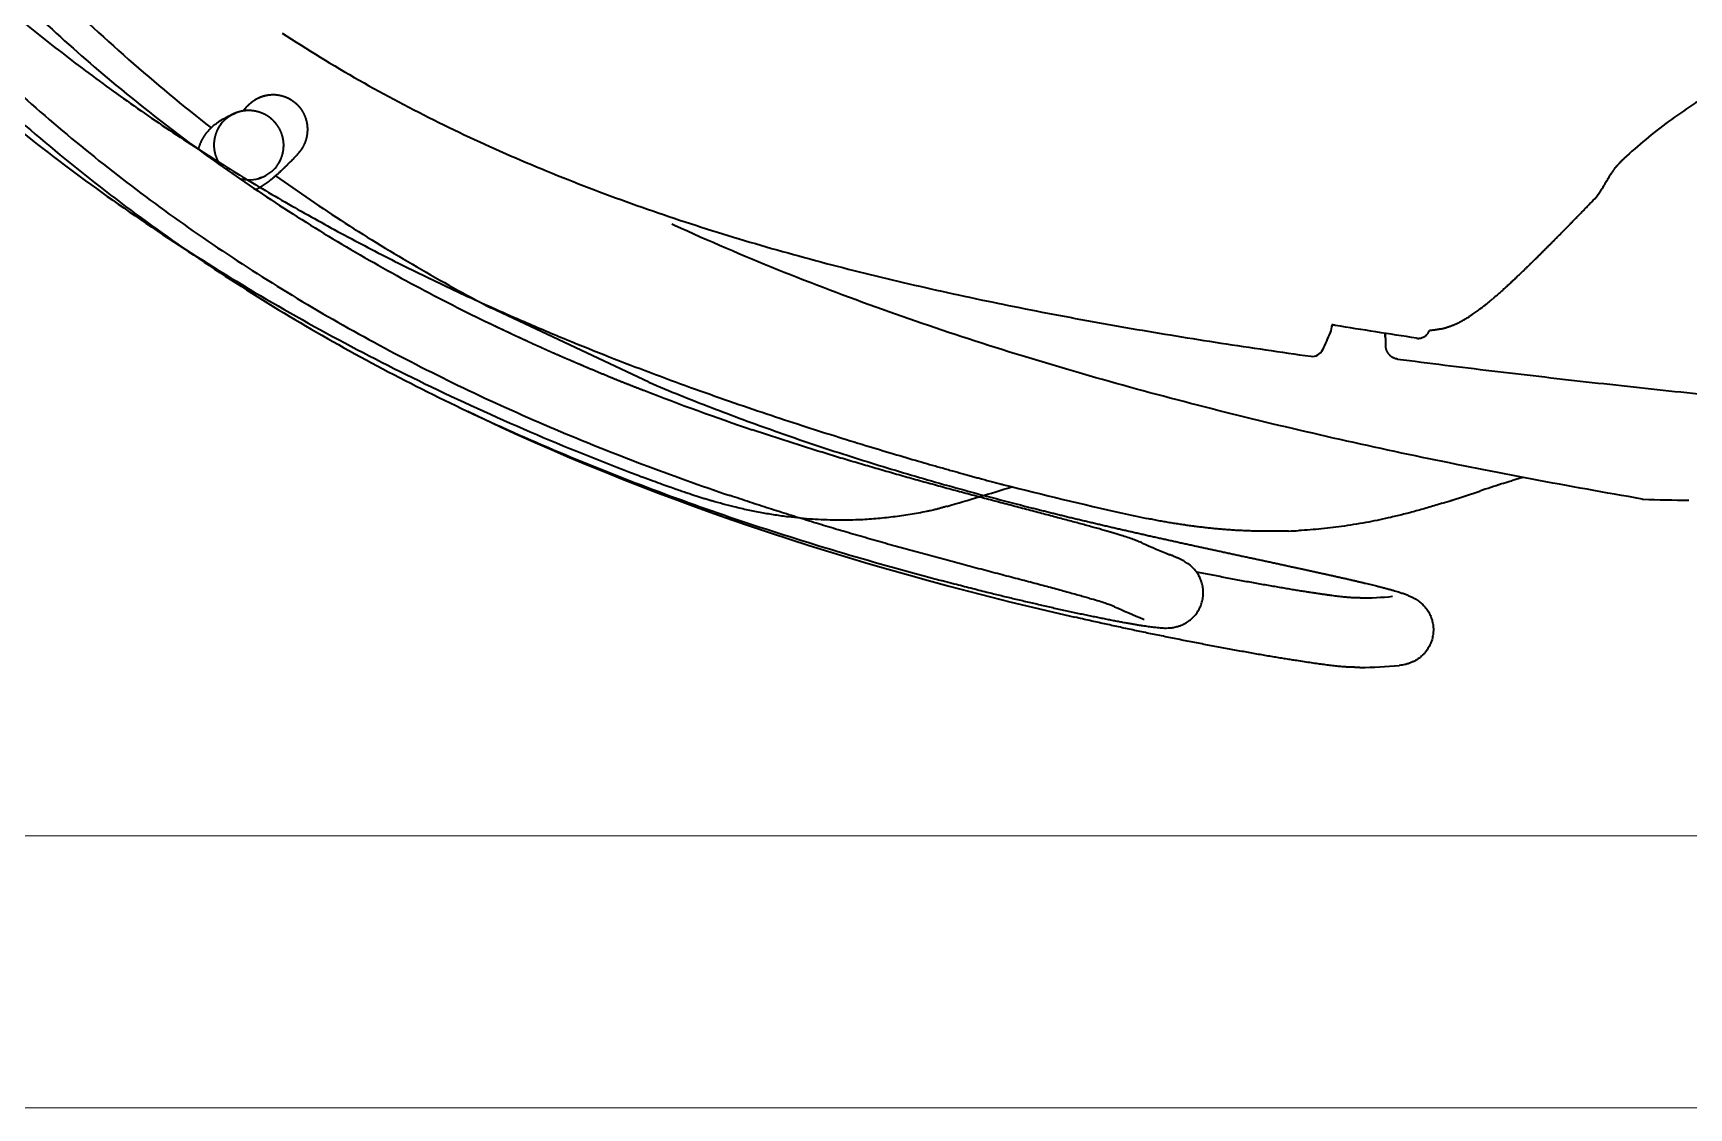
# Model space of a CAD drawing. Header units: millimetres. Extents: x 120 to 10915, y 515 to 8014.
# Drawn here: x 646.2 to 836.9, y 900.7 to 1024.5 of the extents above; entities that cross this region are included whole.
import ezdxf

# ---------------------------------------------------------------- set-up
doc = ezdxf.new("R2010")
doc.units = ezdxf.units.MM
doc.layers.get('0').update_dxf_attribs({"lineweight": 13})
doc.layers.add('201_Dimensions', color=7, linetype='Continuous', lineweight=13)
doc.layers.add('206_Cab_side_and_top_view', color=7, linetype='Continuous', lineweight=13)

# ---------------------------------------------------------------- blocks, each defined once
blk = doc.blocks.new('2409089_1')
at = {"layer": '206_Cab_side_and_top_view', "color": 3, "lineweight": 35}
for p, q in [((801.94, -1180.51), (801.92, -1180.12)), ((801.92, -1180.12), (801.94, -1180.53)), ((801.92, -1180.12), (801.94, -1180.59)), ((801.94, -1180.53), (801.94, -1180.53)), ((801.94, -1180.59), (801.94, -1180.59))]:
    blk.add_line(p, q, dxfattribs=at)
for centre, radius, start, end in [((870.22, -1204.43), 60.36, 119.8308, 126.1986), ((867, -1199.9), 54.81, 126.2798, 133.2798), ((818.38, -1157.79), 10.27, 315.6384, 321.0574), ((759.67, -1165.08), 38.93, 334.2364, 337.4232), ((793.56, -1179.13), 2.24, 336.505, 359.7167), ((791.34, -1178.83), 4.47, 352.5083, 356.0189), ((790.59, -1178.7), 5.24, 352.178, 355.1811), ((793.53, -1181.46), 1.31, 262.0878, 335.9303), ((803.27, -1183.02), 0.0999, 322.65, 343.7169)]:
    blk.add_arc(centre, radius, start, end, dxfattribs=at)
for points, knots in [([(674.87, -1145.54), (677.77, -1147.44), (683.69, -1151.05), (692.89, -1155.92), (702.35, -1160.26), (712.03, -1164.12), (721.88, -1167.54), (731.87, -1170.57), (741.97, -1173.24), (752.14, -1175.6), (762.37, -1177.7), (772.66, -1179.58), (782.98, -1181.26), (789.89, -1182.27), (793.35, -1182.76)], [0, 0, 0, 0, 10.391932, 20.79211, 31.201527, 41.619751, 52.045689, 62.478823, 72.918729, 83.365096, 93.809873, 104.25959, 114.71853, 125.197095, 125.197095, 125.197095, 125.197095]), ([(829.43, -1160), (829.34, -1160.08), (829.17, -1160.24), (828.92, -1160.49), (828.7, -1160.74), (828.46, -1161.01), (828.26, -1161.27), (828.14, -1161.44), (828.11, -1161.48)], [0, 0, 0, 0, 0.359507, 0.707514, 1.040309, 1.362325, 1.810318, 1.99161, 1.99161, 1.99161, 1.99161]), ([(826.36, -1164.24), (826.39, -1164.21), (826.48, -1164.09), (826.61, -1163.91), (826.75, -1163.7), (826.88, -1163.49), (827.02, -1163.27), (827.11, -1163.12), (827.15, -1163.04)], [0, 0, 0, 0, 0.140119, 0.43063, 0.663728, 0.912341, 1.171099, 1.445327, 1.445327, 1.445327, 1.445327]), ([(828.11, -1161.48), (828.03, -1161.59), (827.92, -1161.76), (827.75, -1162.02), (827.6, -1162.27), (827.45, -1162.53), (827.31, -1162.77), (827.21, -1162.93), (827.16, -1163.02), (827.15, -1163.04)], [0, 0, 0, 0, 0.370032, 0.629103, 0.938199, 1.241794, 1.513263, 1.77501, 1.821324, 1.821324, 1.821324, 1.821324]), ([(819, -1171.78), (819.08, -1171.7), (819.24, -1171.54), (819.48, -1171.31), (819.72, -1171.07), (819.96, -1170.83), (820.21, -1170.58), (820.47, -1170.32), (820.72, -1170.07), (820.99, -1169.81), (821.25, -1169.54), (821.52, -1169.27), (821.79, -1169), (822.07, -1168.72), (822.35, -1168.43), (822.63, -1168.14), (822.92, -1167.85), (823.19, -1167.58), (823.43, -1167.33), (823.65, -1167.1), (823.87, -1166.87), (824.15, -1166.59), (824.49, -1166.24), (824.9, -1165.82), (825.3, -1165.4), (825.58, -1165.11), (825.72, -1164.97)], [0, 0, 0, 0, 0.328976, 0.663535, 1.003735, 1.349633, 1.701289, 2.05876, 2.422109, 2.791395, 3.16641, 3.547489, 3.934695, 4.328096, 4.727759, 5.133752, 5.546148, 5.965019, 6.276086, 6.590697, 6.908885, 7.230681, 7.796094, 8.372583, 8.960331, 9.559528, 9.559528, 9.559528, 9.559528]), ([(819, -1171.78), (818.93, -1171.85), (818.77, -1172), (818.55, -1172.22), (818.32, -1172.44), (818.1, -1172.66), (817.88, -1172.87), (817.67, -1173.07), (817.46, -1173.28), (817.25, -1173.47), (817.04, -1173.67), (816.84, -1173.86), (816.64, -1174.05), (816.45, -1174.23), (816.25, -1174.41), (816.06, -1174.58), (815.88, -1174.76), (815.69, -1174.92), (815.51, -1175.09), (815.33, -1175.25), (815.15, -1175.41), (814.98, -1175.56), (814.81, -1175.71), (814.64, -1175.86), (814.47, -1176), (814.36, -1176.1), (814.3, -1176.14)], [0, 0, 0, 0, 0.32395, 0.642426, 0.955486, 1.263187, 1.566149, 1.863861, 2.156379, 2.443757, 2.726617, 3.004446, 3.277297, 3.545226, 3.809034, 4.06803, 4.322269, 4.571806, 4.817533, 5.058669, 5.295272, 5.527398, 5.756073, 5.980388, 6.200402, 6.416178, 6.416178, 6.416178, 6.416178]), ([(808.33, -1179.62), (808.37, -1179.61), (808.44, -1179.59), (808.56, -1179.56), (808.67, -1179.53), (808.8, -1179.5), (808.93, -1179.46), (809.08, -1179.41), (809.23, -1179.36), (809.38, -1179.31), (809.53, -1179.25), (809.68, -1179.19), (809.84, -1179.13), (810, -1179.06), (810.17, -1178.98), (810.34, -1178.89), (810.52, -1178.81), (810.7, -1178.71), (810.88, -1178.61), (811.07, -1178.51), (811.25, -1178.39), (811.42, -1178.29), (811.57, -1178.2), (811.69, -1178.12), (811.82, -1178.04), (811.98, -1177.93), (812.17, -1177.8), (812.4, -1177.64), (812.64, -1177.47), (812.88, -1177.29), (813.12, -1177.1), (813.37, -1176.91), (813.63, -1176.7), (813.87, -1176.51), (814.1, -1176.32), (814.23, -1176.2), (814.3, -1176.14)], [0, 0, 0, 0, 0.116504, 0.234697, 0.354647, 0.476424, 0.625636, 0.77778, 0.933003, 1.091456, 1.2533, 1.418698, 1.587821, 1.760842, 1.949145, 2.142348, 2.340679, 2.544372, 2.751392, 2.964249, 3.183184, 3.408438, 3.554355, 3.703017, 3.854488, 4.008831, 4.279861, 4.55998, 4.849512, 5.148777, 5.455103, 5.771791, 6.099152, 6.437488, 6.705667, 6.980794, 6.980794, 6.980794, 6.980794]), ([(805.54, -1180.68), (803.98, -1180.44), (800.86, -1179.96), (797.61, -1179.44), (795.92, -1179.16), (795.79, -1179.14)], [0, 0, 0, 0, 4.740959, 9.481112, 9.868075, 9.868075, 9.868075, 9.868075]), ([(805.54, -1180.68), (805.57, -1180.69), (805.64, -1180.69), (805.73, -1180.7), (805.83, -1180.69), (805.92, -1180.68), (806.01, -1180.67), (806.14, -1180.64), (806.28, -1180.58), (806.45, -1180.49), (806.6, -1180.38), (806.72, -1180.27), (806.8, -1180.17), (806.87, -1180.07), (806.92, -1179.98), (806.97, -1179.89), (806.99, -1179.84), (807.01, -1179.82), (807.01, -1179.81)], [0, 0, 0, 0, 0.096174, 0.191691, 0.286675, 0.381144, 0.47525, 0.569011, 0.755923, 0.942753, 1.130657, 1.321971, 1.425675, 1.523872, 1.672241, 1.759359, 1.817172, 1.838659, 1.838659, 1.838659, 1.838659]), ([(808.33, -1179.62), (808.31, -1179.62), (808.29, -1179.63), (808.25, -1179.63), (808.21, -1179.64), (808.17, -1179.65), (808.13, -1179.66), (808.09, -1179.67), (808.05, -1179.67), (808.01, -1179.68), (807.97, -1179.69), (807.93, -1179.69), (807.89, -1179.7), (807.85, -1179.71), (807.81, -1179.71), (807.77, -1179.72), (807.73, -1179.73), (807.69, -1179.73), (807.65, -1179.74), (807.61, -1179.74), (807.57, -1179.75), (807.52, -1179.75), (807.48, -1179.76), (807.44, -1179.76), (807.4, -1179.77), (807.36, -1179.77), (807.31, -1179.78), (807.26, -1179.78), (807.21, -1179.79), (807.16, -1179.79), (807.12, -1179.8), (807.08, -1179.8), (807.05, -1179.8), (807.02, -1179.81), (807.01, -1179.81), (807.01, -1179.81)], [0, 0, 0, 0, 0.041279, 0.082418, 0.123412, 0.16426, 0.204957, 0.245503, 0.285892, 0.326125, 0.366197, 0.406106, 0.445852, 0.485431, 0.524843, 0.564086, 0.603159, 0.642085, 0.686083, 0.729622, 0.772925, 0.815976, 0.856508, 0.89692, 0.937099, 0.977171, 1.029711, 1.08104, 1.131932, 1.182257, 1.22154, 1.261052, 1.293579, 1.325471, 1.334333, 1.334333, 1.334333, 1.334333]), ([(801.94, -1180.59), (801.94, -1180.66), (801.95, -1180.8), (801.96, -1180.99), (801.96, -1181.15), (801.97, -1181.3), (801.97, -1181.43), (801.98, -1181.52), (801.99, -1181.57)], [0, 0, 0, 0, 0.2166165, 0.4090071, 0.5643106, 0.7052767, 0.8477702, 0.9769481, 0.9769481, 0.9769481, 0.9769481]), ([(803.35, -1183.08), (803.32, -1183.08), (803.26, -1183.07), (803.17, -1183.05), (803.08, -1183.02), (802.99, -1182.99), (802.9, -1182.95), (802.82, -1182.91), (802.74, -1182.87), (802.66, -1182.82), (802.58, -1182.76), (802.51, -1182.7), (802.45, -1182.63), (802.38, -1182.57), (802.32, -1182.49), (802.27, -1182.42), (802.22, -1182.34), (802.17, -1182.25), (802.12, -1182.16), (802.08, -1182.06), (802.05, -1181.95), (802.02, -1181.85), (802.01, -1181.77), (802, -1181.7), (801.99, -1181.63), (801.99, -1181.59), (801.99, -1181.57)], [0, 0, 0, 0, 0.093216, 0.186441, 0.279675, 0.37292, 0.466171, 0.559436, 0.652714, 0.746007, 0.839502, 0.93302, 1.026553, 1.120117, 1.213699, 1.307331, 1.400987, 1.494685, 1.605076, 1.71546, 1.826027, 1.934534, 2.016528, 2.08789, 2.149305, 2.213385, 2.213385, 2.213385, 2.213385]), ([(803.35, -1183.08), (805.16, -1183.31), (808.78, -1183.77), (814.21, -1184.43), (819.64, -1185.07), (825.08, -1185.69), (830.52, -1186.29), (835.97, -1186.87), (841.43, -1187.45), (846.89, -1188.01), (852.35, -1188.56), (857.8, -1189.1), (863.23, -1189.64), (866.84, -1190), (868.64, -1190.18)], [0, 0, 0, 0, 5.470753, 10.940703, 16.411027, 21.882751, 27.362746, 32.845259, 38.329163, 43.81492, 49.304939, 54.787222, 60.250073, 65.673906, 65.673906, 65.673906, 65.673906])]:
    blk.add_open_spline(points, degree=3, knots=knots, dxfattribs=at)
blk = doc.blocks.new('2454955_1')
at = {"layer": '206_Cab_side_and_top_view', "color": 3, "lineweight": 35}
for p, q in [((715.77, -1196.43), (716.39, -1196.67)), ((757.99, -1197.55), (758, -1197.55)), ((809.39, -1199.4), (812.83, -1198.28)), ((809.39, -1199.4), (809.55, -1199.35))]:
    blk.add_line(p, q, dxfattribs=at)
for centre, radius, start, end in [((883.81, -703.81), 509.52, 255.7043, 257.2844), ((548.52, -512.31), 717.05, 286.439, 287.06421), ((779.5, -1107.99), 96.18, 287.5493, 288.2042), ((831.65, -1198.32), 0.893, 261.3821, 269.0589), ((836.7, -1082.09), 117.23, 267.5269, 270.1012), ((796.83, -1090.51), 113.16, 257.1492, 258.6117), ((789.83, -1165.1), 37.8, 271.45, 273.2245)]:
    blk.add_arc(centre, radius, start, end, dxfattribs=at)
for points, knots in [([(534.86, -937.31), (537.34, -950.28), (542.36, -973.56), (551.26, -1006.17), (560.85, -1034.61), (571.7, -1060.8), (583.89, -1084.77), (597.55, -1106.64), (612.76, -1126.45), (629.67, -1144.29), (648.35, -1160.18), (668.93, -1174.21), (691.48, -1186.44), (707.47, -1193.28), (715.77, -1196.43)], [0, 0, 0, 0, 39.576784, 71.42838, 101.355058, 129.583116, 156.375941, 181.951524, 206.831422, 231.181754, 255.540864, 280.267491, 305.765886, 332.381514, 332.381514, 332.381514, 332.381514]), ([(599.18, -1092.93), (600.61, -1095.12), (603.56, -1099.46), (608.18, -1105.82), (613.01, -1112.03), (618.05, -1118.07), (623.3, -1123.93), (628.77, -1129.6), (634.43, -1135.07), (640.3, -1140.33), (646.36, -1145.38), (652.59, -1150.21), (659, -1154.81), (663.38, -1157.73), (665.6, -1159.15)], [0, 0, 0, 0, 7.857599, 15.717947, 23.58119, 31.447453, 39.31722, 47.190117, 55.06619, 62.945482, 70.828317, 78.71441, 86.603809, 94.496606, 94.496606, 94.496606, 94.496606]), ([(665.6, -1159.15), (666.56, -1159.77), (668.51, -1161), (671.46, -1162.8), (674.44, -1164.56), (677.45, -1166.28), (680.5, -1167.97), (683.58, -1169.62), (686.69, -1171.24), (689.84, -1172.82), (693.02, -1174.36), (696.23, -1175.87), (699.47, -1177.34), (701.65, -1178.3), (702.75, -1178.77)], [0, 0, 0, 0, 3.444519, 6.89719, 10.358982, 13.831098, 17.314267, 20.809262, 24.316683, 27.837089, 31.371291, 34.919548, 38.482278, 42.060381, 42.060381, 42.060381, 42.060381]), ([(831.52, -1199.2), (827.29, -1198.47), (818.83, -1196.95), (806.18, -1194.44), (793.58, -1191.68), (781.05, -1188.64), (768.59, -1185.29), (756.22, -1181.57), (743.98, -1177.45), (731.91, -1172.88), (723.89, -1169.44), (719.86, -1167.6), (719.75, -1167.55)], [0, 0, 0, 0, 12.887713, 25.785213, 38.680188, 51.570477, 64.479716, 77.388858, 90.297463, 103.203989, 116.105048, 116.475769, 116.475769, 116.475769, 116.475769]), ([(702.75, -1178.77), (704.39, -1179.48), (707.64, -1180.85), (712.49, -1182.8), (717.24, -1184.63), (721.86, -1186.33), (726.33, -1187.91), (730.61, -1189.37), (734.66, -1190.7), (738.46, -1191.91), (741.97, -1193), (745.18, -1193.96), (748.06, -1194.81), (749.87, -1195.33), (750.72, -1195.57)], [0, 0, 0, 0, 5.362121, 10.594895, 15.68789, 20.621702, 25.367645, 29.896703, 34.175894, 38.173504, 41.857597, 45.20896, 48.208293, 50.862099, 50.862099, 50.862099, 50.862099]), ([(750.72, -1195.57), (750.95, -1195.63), (751.4, -1195.76), (752.06, -1195.95), (752.69, -1196.12), (753.29, -1196.29), (753.86, -1196.45), (754.4, -1196.6), (754.92, -1196.74), (755.37, -1196.86), (755.75, -1196.96), (756.06, -1197.05), (756.37, -1197.13), (756.68, -1197.21), (756.98, -1197.29), (757.28, -1197.37), (757.62, -1197.45), (757.86, -1197.52), (757.99, -1197.55)], [0, 0, 0, 0, 0.719648, 1.403897, 2.058881, 2.680206, 3.272978, 3.834263, 4.375618, 4.888283, 5.222415, 5.544571, 5.87043, 6.18554, 6.497968, 6.8008, 7.121278, 7.538845, 7.538845, 7.538845, 7.538845]), ([(724.38, -1199.42), (724.23, -1199.38), (723.94, -1199.29), (723.49, -1199.16), (723.03, -1199.01), (722.54, -1198.86), (722.04, -1198.7), (721.49, -1198.52), (720.89, -1198.31), (720.23, -1198.08), (719.47, -1197.81), (718.58, -1197.49), (717.54, -1197.1), (716.79, -1196.82), (716.39, -1196.67)], [0, 0, 0, 0, 0.45943, 0.921681, 1.40947, 1.907165, 2.441561, 3.008274, 3.636443, 4.335181, 5.128913, 6.055576, 7.155584, 8.457105, 8.457105, 8.457105, 8.457105]), ([(817.78, -1196.71), (817.64, -1196.75), (817.33, -1196.85), (816.83, -1197), (816.15, -1197.21), (815.23, -1197.5), (814.08, -1197.87), (813.25, -1198.14), (812.83, -1198.28)], [0, 0, 0, 0, 0.437712, 0.974549, 1.568624, 2.557238, 3.867502, 5.18722, 5.18722, 5.18722, 5.18722]), ([(749.14, -1200.63), (748.5, -1200.76), (747.2, -1201), (745.23, -1201.28), (743.24, -1201.49), (741.48, -1201.6), (739.95, -1201.64), (738.64, -1201.64), (737.3, -1201.61), (735.94, -1201.53), (734.56, -1201.42), (733.13, -1201.26), (731.65, -1201.05), (730.1, -1200.79), (728.53, -1200.48), (727.05, -1200.14), (725.67, -1199.78), (724.81, -1199.54), (724.38, -1199.42)], [0, 0, 0, 0, 1.975196, 3.962627, 5.959664, 7.969711, 9.257862, 10.553656, 11.904413, 13.267621, 14.645896, 16.042248, 17.581663, 19.151261, 20.748264, 22.38664, 23.698663, 25.043207, 25.043207, 25.043207, 25.043207]), ([(751.44, -1200.04), (751.31, -1200.08), (751.07, -1200.15), (750.69, -1200.26), (750.29, -1200.37), (749.9, -1200.47), (749.51, -1200.55), (749.27, -1200.61), (749.14, -1200.63)], [0, 0, 0, 0, 0.384028, 0.772915, 1.178731, 1.634473, 1.96725, 2.36834, 2.36834, 2.36834, 2.36834]), ([(781.84, -1202.57), (781.65, -1202.55), (781.27, -1202.51), (780.7, -1202.44), (780.12, -1202.37), (779.53, -1202.3), (778.94, -1202.21), (778.33, -1202.12), (777.72, -1202.03), (777.1, -1201.92), (776.47, -1201.82), (775.82, -1201.7), (775.16, -1201.57), (774.71, -1201.48), (774.48, -1201.44)], [0, 0, 0, 0, 0.569745, 1.143157, 1.731319, 2.323835, 2.922891, 3.52681, 4.150053, 4.778765, 5.422212, 6.071747, 6.754059, 7.443363, 7.443363, 7.443363, 7.443363]), ([(808.5, -1199.69), (808, -1199.85), (807, -1200.15), (805.51, -1200.58), (804.04, -1200.96), (802.64, -1201.3), (801.31, -1201.59), (799.99, -1201.86), (798.64, -1202.1), (797.27, -1202.31), (795.92, -1202.49), (794.61, -1202.64), (793.29, -1202.76), (792.4, -1202.82), (791.96, -1202.84)], [0, 0, 0, 0, 1.580238, 3.12996, 4.649107, 6.146852, 7.446359, 8.742729, 10.160756, 11.577908, 12.902383, 14.228731, 15.553025, 16.881757, 16.881757, 16.881757, 16.881757]), ([(790.79, -1202.89), (790.55, -1202.9), (790.06, -1202.91), (789.32, -1202.92), (788.59, -1202.92), (787.85, -1202.92), (787.11, -1202.9), (786.38, -1202.88), (785.63, -1202.85), (784.93, -1202.82), (784.28, -1202.78), (783.67, -1202.73), (783.06, -1202.69), (782.45, -1202.63), (782.04, -1202.59), (781.84, -1202.57)], [0, 0, 0, 0, 0.734795, 1.472555, 2.204791, 2.940305, 3.675713, 4.414561, 5.157071, 5.903597, 6.517697, 7.124034, 7.733749, 8.347086, 8.964212, 8.964212, 8.964212, 8.964212])]:
    blk.add_open_spline(points, degree=3, knots=knots, dxfattribs=at)
blk = doc.blocks.new('2458034_1')
at = {"layer": '206_Cab_side_and_top_view', "color": 3, "lineweight": 35}
for p, q in [((717.11, -1185.76), (698.91, -1177.18)), ((698.4, -1178.79), (699.39, -1179.26)), ((774.08, -1213.02), (774.17, -1213.05)), ((799, -1218.59), (799.05, -1218.59))]:
    blk.add_line(p, q, dxfattribs=at)
for centre, radius, start, end in [((670.99, -1158.45), 3.99, 111.3174, 142.5237), ((635.66, -1121.49), 47.88, 316.4057, 317.3655), ((673.66, -1156.66), 4.11, 317.2106, 322.4483), ((671.08, -1158.44), 3.99, 290.9594, 322.516), ((671.06, -1158.39), 4.05, 254.2128, 290.9571), ((673.72, -1165.52), 3.57, 109.8587, 117.5695), ((716.53, -1186.72), 0.042, 69.6564, 99.267), ((822.17, -915.4), 291.12, 248.7257, 251.3393), ((822.67, -1094.2), 120.37, 246.1378, 247.7556), ((798.98, -1172.2), 38.39, 270.0877, 275.6596), ((822.66, -1094.23), 128.34, 246.1397, 247.7579), ((798.98, -1172.22), 46.37, 270.0796, 275.6509)]:
    blk.add_arc(centre, radius, start, end, dxfattribs=at)
blk.add_ellipse((2993.49, 202.75), major_axis=(2375.9, 1321.91), ratio=0.229333, start_param=3.301625, end_param=3.391294, dxfattribs=at)
for points, degree, knots in [([(540.28, -842.28), (540.56, -845.83), (541.12, -852.92), (542.03, -863.54), (543, -874.14), (544.05, -884.74), (545.19, -895.34), (546.43, -905.93), (547.76, -916.53), (549.38, -928.47), (551.36, -941.75), (553.76, -956.34), (556.43, -970.88), (559.29, -984.84), (562.34, -998.2), (565.37, -1010.17), (568.47, -1021.27), (571.59, -1031.51), (574.97, -1041.69), (578.63, -1051.79), (582.6, -1061.78), (586.89, -1071.66), (591.52, -1081.4), (596.51, -1090.96), (601.88, -1100.33), (607.63, -1109.46), (613.78, -1118.34), (620.33, -1126.92), (627.29, -1135.18), (634.65, -1143.09), (642.42, -1150.62), (650.57, -1157.74), (659.09, -1164.45), (667.96, -1170.71), (677.15, -1176.52), (686.63, -1181.87), (696.35, -1186.77), (706.26, -1191.21), (716.3, -1195.23), (723.07, -1197.65), (726.46, -1198.8)], 3, [0, 0, 0, 0, 10.681883, 21.336207, 31.981209, 42.628768, 53.285662, 63.954283, 74.633839, 85.321344, 100.114296, 114.904369, 129.686666, 144.462937, 157.628258, 170.800453, 181.495512, 192.202813, 202.925071, 213.66342, 224.417869, 235.186268, 245.965736, 256.752729, 267.544028, 278.336938, 289.130278, 299.92393, 310.719497, 321.519735, 332.328339, 343.149415, 353.986311, 364.840887, 375.712111, 386.594749, 397.477948, 408.343859, 419.166268, 429.909389, 429.909389, 429.909389, 429.909389]), ([(548.26, -841.66), (548.53, -845.19), (549.1, -852.26), (550, -862.83), (550.97, -873.39), (552.02, -883.93), (553.16, -894.46), (554.38, -904.99), (555.7, -915.5), (557.12, -926), (558.65, -936.49), (560.3, -946.95), (562.08, -957.38), (563.99, -967.77), (566.06, -978.12), (568.29, -988.43), (570.71, -998.69), (573.32, -1008.89), (576.15, -1019.03), (579.22, -1029.09), (582.53, -1039.07), (586.12, -1048.95), (590, -1058.72), (594.18, -1068.35), (598.68, -1077.82), (603.53, -1087.11), (608.73, -1096.19), (614.29, -1105.03), (620.23, -1113.61), (626.55, -1121.9), (633.26, -1129.86), (640.35, -1137.48), (647.83, -1144.73), (656.36, -1152.19), (665.12, -1158.98), (674.04, -1165.12), (682.25, -1170.22), (690.7, -1174.96), (696.47, -1177.87), (699.39, -1179.26)], 3, [0, 0, 0, 0, 10.639362, 21.249622, 31.845504, 42.436913, 53.029407, 63.62518, 74.223673, 84.822584, 95.418497, 106.007884, 116.587741, 127.156647, 137.714152, 148.261069, 158.798557, 169.328221, 179.8518, 190.370526, 200.885179, 211.395883, 221.901379, 232.399568, 242.88769, 253.363035, 263.823586, 274.268336, 284.697763, 295.114139, 305.521195, 315.924302, 326.329838, 336.744641, 349.902621, 359.549159, 369.215765, 378.900856, 388.599011, 388.599011, 388.599011, 388.599011]), ([(548.03, -930.44), (549.12, -937.98), (551.45, -953.05), (555.56, -975.55), (560.41, -997.93), (566.12, -1020.14), (572.88, -1042.09), (580.88, -1063.67), (590.38, -1084.69), (601.52, -1104.77), (614.41, -1123.67), (629.25, -1141.34), (646.16, -1157.52), (664.92, -1171.78), (685, -1183.85), (705.99, -1193.82), (727.74, -1202), (742.58, -1206.4), (750.06, -1208.38)], 3, [0, 0, 0, 0, 22.854109, 45.728661, 68.617045, 91.529224, 114.496887, 137.498899, 160.536787, 183.615906, 206.320961, 229.059498, 252.703311, 276.380772, 299.613162, 322.842019, 346.03289, 369.241918, 369.241918, 369.241918, 369.241918]), ([(604.83, -1081.16), (606.6, -1084.47), (610.51, -1091.42), (616.87, -1101.73), (623.95, -1112.02), (631.48, -1121.86), (639.51, -1131.28), (648.05, -1140.22), (657.1, -1148.66), (663.44, -1153.92), (666.7, -1156.46)], 3, [0, 0, 0, 0, 11.254766, 23.921007, 36.330636, 48.716511, 61.08327, 73.438858, 85.795284, 98.162416, 98.162416, 98.162416, 98.162416]), ([(670.89, -1153.93), (670.98, -1153.83), (671.08, -1153.74), (671.17, -1153.65), (671.38, -1153.47), (671.6, -1153.32), (671.71, -1153.24), (671.94, -1153.11), (672.18, -1152.99), (672.3, -1152.93), (672.55, -1152.84), (672.8, -1152.76), (672.93, -1152.73), (673.32, -1152.65), (673.71, -1152.61), (673.98, -1152.61), (674.67, -1152.67), (675.34, -1152.89), (675.74, -1153.08), (676.11, -1153.33), (676.44, -1153.62), (676.45, -1153.62), (676.71, -1153.86), (676.95, -1154.13), (677.15, -1154.41), (677.38, -1154.83), (677.55, -1155.28), (677.59, -1155.4), (677.71, -1155.79), (677.77, -1156.18), (677.79, -1156.45), (677.79, -1156.85), (677.74, -1157.25), (677.72, -1157.39), (677.66, -1157.65), (677.59, -1157.91), (677.54, -1158.04), (677.42, -1158.35), (677.27, -1158.65), (677.16, -1158.83), (677.05, -1159), (676.92, -1159.16)], 5, [0, 0, 0, 0, 0, 0, 0.670341, 0.670341, 0.670341, 1.341757, 1.341757, 1.341757, 2.01012, 2.01012, 2.01012, 2.675069, 2.675069, 2.675069, 3.997332, 3.997332, 3.997332, 6.175307, 6.175307, 6.175307, 6.216483, 6.216483, 6.216483, 7.952158, 7.952158, 7.952158, 8.6182, 8.6182, 8.6182, 9.961298, 9.961298, 9.961298, 10.635936, 10.635936, 10.635936, 11.312017, 11.312017, 11.312017, 12.340308, 12.340308, 12.340308, 12.340308, 12.340308, 12.340308]), ([(666.14, -1157.08), (666.19, -1157.02), (666.28, -1156.91), (666.41, -1156.75), (666.56, -1156.59), (666.72, -1156.43), (666.89, -1156.27), (667.07, -1156.12), (667.26, -1155.97), (667.43, -1155.84), (667.57, -1155.74), (667.69, -1155.66), (667.81, -1155.58), (667.94, -1155.51), (668.07, -1155.43), (668.2, -1155.36), (668.33, -1155.28), (668.47, -1155.21), (668.6, -1155.15), (668.72, -1155.09), (668.85, -1155.03), (668.98, -1154.97), (669.12, -1154.91), (669.25, -1154.85), (669.4, -1154.79), (669.49, -1154.75), (669.54, -1154.73)], 3, [0, 0, 0, 0, 0.210968, 0.424661, 0.641345, 0.861318, 1.092616, 1.328889, 1.57067, 1.818547, 1.959751, 2.103637, 2.250366, 2.400105, 2.546705, 2.696697, 2.85027, 3.007626, 3.143791, 3.283455, 3.426784, 3.573953, 3.718862, 3.867991, 4.021533, 4.179686, 4.179686, 4.179686, 4.179686]), ([(674.24, -1160.87), (674.32, -1160.77), (674.4, -1160.66), (674.47, -1160.55), (674.6, -1160.32), (674.71, -1160.08), (674.77, -1159.96), (674.86, -1159.72), (674.93, -1159.46), (674.96, -1159.34), (675.01, -1159.08), (675.04, -1158.82), (675.05, -1158.68), (675.06, -1158.42), (675.05, -1158.16), (675.03, -1158.03), (675, -1157.77), (674.94, -1157.51), (674.91, -1157.38), (674.74, -1156.86), (674.49, -1156.37), (674.26, -1156.03), (673.97, -1155.71), (673.65, -1155.44), (673.65, -1155.43), (673.36, -1155.18), (673.04, -1154.97), (672.7, -1154.8), (672.1, -1154.57), (671.46, -1154.47), (671.19, -1154.45), (670.79, -1154.45), (670.4, -1154.5), (670.26, -1154.52), (670.04, -1154.57), (669.82, -1154.64), (669.72, -1154.67), (669.63, -1154.7), (669.54, -1154.73)], 5, [0, 0, 0, 0, 0, 0, 0.657877, 0.657877, 0.657877, 1.318321, 1.318321, 1.318321, 1.979001, 1.979001, 1.979001, 2.63881, 2.63881, 2.63881, 3.29983, 3.29983, 3.29983, 3.960969, 3.960969, 3.960969, 6.038273, 6.038273, 6.038273, 6.080006, 6.080006, 6.080006, 7.961487, 7.961487, 7.961487, 9.301624, 9.301624, 9.301624, 9.969885, 9.969885, 9.969885, 10.458046, 10.458046, 10.458046, 10.458046, 10.458046, 10.458046]), ([(665.24, -1158.93), (665.25, -1158.9), (665.27, -1158.85), (665.29, -1158.76), (665.31, -1158.68), (665.34, -1158.59), (665.37, -1158.51), (665.4, -1158.43), (665.43, -1158.34), (665.46, -1158.26), (665.5, -1158.17), (665.54, -1158.09), (665.58, -1158), (665.62, -1157.92), (665.66, -1157.83), (665.7, -1157.75), (665.75, -1157.67), (665.79, -1157.6), (665.84, -1157.52), (665.88, -1157.45), (665.93, -1157.37), (665.98, -1157.3), (666.04, -1157.22), (666.09, -1157.15), (666.13, -1157.1), (666.14, -1157.08)], 3, [0, 0, 0, 0, 0.086545, 0.173438, 0.260682, 0.348284, 0.436247, 0.524575, 0.615219, 0.707192, 0.799546, 0.892394, 0.985746, 1.079609, 1.173992, 1.268905, 1.357454, 1.445341, 1.533873, 1.622971, 1.712647, 1.802913, 1.893785, 1.985306, 2.075131, 2.075131, 2.075131, 2.075131]), ([(667.83, -1156.02), (667.63, -1156.28), (667.46, -1156.55), (667.32, -1156.84), (667.14, -1157.34), (667.05, -1157.86), (667.02, -1158.07), (667, -1158.58), (667.05, -1159.08), (667.11, -1159.38), (667.26, -1159.85), (667.47, -1160.28), (667.56, -1160.45), (667.66, -1160.6), (667.77, -1160.75)], 5, [0, 0, 0, 0, 0, 0, 1.612739, 1.612739, 1.612739, 2.651669, 2.651669, 2.651669, 4.165528, 4.165528, 4.165528, 5.092484, 5.092484, 5.092484, 5.092484, 5.092484, 5.092484]), ([(676.68, -1159.45), (676.65, -1159.48), (676.6, -1159.54), (676.52, -1159.62), (676.44, -1159.71), (676.36, -1159.79), (676.28, -1159.88), (676.21, -1159.96), (676.13, -1160.04), (676.06, -1160.12), (675.98, -1160.19), (675.91, -1160.27), (675.83, -1160.35), (675.76, -1160.42), (675.69, -1160.5), (675.61, -1160.57), (675.54, -1160.64), (675.47, -1160.71), (675.4, -1160.78), (675.33, -1160.85), (675.27, -1160.92), (675.2, -1160.98), (675.13, -1161.05), (675.06, -1161.11), (675, -1161.18), (674.92, -1161.26), (674.82, -1161.35), (674.71, -1161.45), (674.61, -1161.54), (674.51, -1161.63), (674.41, -1161.73), (674.31, -1161.81), (674.21, -1161.9), (674.12, -1161.99), (674.02, -1162.07), (673.92, -1162.15), (673.82, -1162.23), (673.73, -1162.31), (673.63, -1162.39), (673.54, -1162.46), (673.45, -1162.53), (673.37, -1162.6), (673.29, -1162.66), (673.21, -1162.72), (673.14, -1162.77), (673.06, -1162.83), (672.99, -1162.88), (672.91, -1162.93), (672.84, -1162.98), (672.77, -1163.03), (672.69, -1163.08), (672.62, -1163.13), (672.54, -1163.18), (672.47, -1163.23), (672.4, -1163.27), (672.32, -1163.32), (672.25, -1163.36), (672.19, -1163.4), (672.12, -1163.43), (672.06, -1163.47), (672, -1163.5), (671.93, -1163.54), (671.88, -1163.56), (671.86, -1163.58)], 3, [0, 0, 0, 0, 0.119364, 0.237144, 0.35336, 0.468031, 0.581178, 0.692821, 0.802978, 0.911677, 1.020744, 1.128302, 1.234449, 1.339204, 1.442582, 1.544603, 1.645291, 1.744567, 1.843704, 1.941415, 2.037877, 2.133106, 2.227118, 2.319926, 2.411545, 2.504499, 2.65768, 2.801523, 2.942491, 3.080639, 3.216019, 3.348681, 3.478675, 3.606483, 3.737861, 3.865964, 3.991585, 4.114768, 4.235554, 4.353984, 4.471103, 4.579115, 4.676254, 4.77113, 4.864579, 4.956621, 5.047274, 5.136557, 5.224485, 5.31203, 5.40421, 5.494207, 5.582917, 5.670359, 5.756546, 5.841495, 5.926608, 6.002827, 6.074, 6.143559, 6.212391, 6.285569, 6.377351, 6.377351, 6.377351, 6.377351]), ([(674.12, -1161.98), (675.43, -1162.92), (678.08, -1164.76), (682.12, -1167.43), (686.22, -1170), (690.39, -1172.49), (694.62, -1174.89), (697.47, -1176.43), (698.91, -1177.18)], 3, [0, 0, 0, 0, 4.837001, 9.675282, 14.522095, 19.376946, 24.232798, 29.101751, 29.101751, 29.101751, 29.101751]), ([(699.39, -1179.26), (699.39, -1179.26), (699.39, -1179.26), (699.39, -1179.26), (699.39, -1179.26), (699.39, -1179.26), (699.39, -1179.27), (699.4, -1179.27), (699.41, -1179.27), (699.41, -1179.28), (699.43, -1179.28), (699.44, -1179.29), (699.45, -1179.29), (699.49, -1179.31), (699.52, -1179.32), (699.54, -1179.34), (699.6, -1179.36), (699.66, -1179.39), (699.69, -1179.41), (699.87, -1179.49), (700.04, -1179.58), (700.12, -1179.61), (700.56, -1179.82), (700.99, -1180.02), (701.26, -1180.15), (701.66, -1180.34), (702.07, -1180.53), (702.19, -1180.58), (702.44, -1180.7), (702.7, -1180.82), (702.86, -1180.89), (703.58, -1181.22), (704.3, -1181.55), (704.89, -1181.81), (705.57, -1182.12), (706.25, -1182.42), (706.33, -1182.46), (706.76, -1182.64), (707.18, -1182.83), (707.55, -1182.99), (708.17, -1183.25), (708.79, -1183.52), (709.05, -1183.63), (709.47, -1183.81), (709.88, -1183.99), (710.09, -1184.07), (711.47, -1184.65), (712.85, -1185.22), (714.07, -1185.72), (715.3, -1186.2), (716.52, -1186.68)], 5, [0, 0, 0, 0, 0, 0, 0.00852, 0.00852, 0.00852, 0.017041, 0.017041, 0.017041, 0.067892, 0.067892, 0.067892, 0.135592, 0.135592, 0.135592, 0.322587, 0.322587, 0.322587, 0.593115, 0.593115, 0.593115, 1.706311, 1.706311, 1.706311, 4.016081, 4.016081, 4.016081, 5.043871, 5.043871, 5.043871, 6.005876, 6.005876, 6.005876, 10.608949, 10.608949, 10.608949, 11.266429, 11.266429, 11.266429, 13.878961, 13.878961, 13.878961, 15.74809, 15.74809, 15.74809, 17.032639, 17.032639, 17.032639, 26.337944, 26.337944, 26.337944, 26.337944, 26.337944, 26.337944]), ([(717.11, -1185.76), (719.51, -1186.77), (724.33, -1188.71), (731.63, -1191.4), (739, -1193.89), (746.41, -1196.19), (753.84, -1198.31), (758.81, -1199.61), (761.3, -1200.24)], 3, [0, 0, 0, 0, 7.788317, 15.578198, 23.354779, 31.127933, 38.845063, 46.540278, 46.540278, 46.540278, 46.540278]), ([(773.98, -1204.28), (773.81, -1204.2), (773.45, -1204.06), (772.88, -1203.84), (772.22, -1203.62), (771.6, -1203.42), (771.04, -1203.24), (770.54, -1203.09), (770, -1202.94), (769.44, -1202.77), (768.84, -1202.6), (768.21, -1202.43), (767.54, -1202.24), (766.85, -1202.05), (766.13, -1201.86), (765.38, -1201.66), (764.6, -1201.45), (763.8, -1201.24), (762.97, -1201.02), (762.13, -1200.8), (761.26, -1200.57), (760.38, -1200.34), (759.48, -1200.1), (758.57, -1199.86), (757.64, -1199.62), (756.71, -1199.37), (755.76, -1199.12), (754.81, -1198.87), (753.85, -1198.61), (752.89, -1198.36), (751.93, -1198.1), (750.96, -1197.84), (750, -1197.57), (749.03, -1197.31), (748.06, -1197.04), (747.1, -1196.77), (746.14, -1196.5), (745.17, -1196.22), (744.21, -1195.95), (743.26, -1195.67), (742.3, -1195.39), (741.35, -1195.11), (740.39, -1194.83), (739.44, -1194.55), (738.49, -1194.26), (737.54, -1193.97), (736.59, -1193.67), (735.64, -1193.38), (734.69, -1193.08), (733.74, -1192.77), (732.79, -1192.47), (731.84, -1192.16), (730.9, -1191.85), (729.96, -1191.53), (729.33, -1191.32), (729.02, -1191.22)], 3, [0, 0, 0, 0, 0.550375, 1.15694, 1.844248, 2.625187, 3.106391, 3.628568, 4.184766, 4.774733, 5.398165, 6.05442, 6.742732, 7.462058, 8.211206, 8.988758, 9.793284, 10.623175, 11.476739, 12.351996, 13.247697, 14.161303, 15.091427, 16.035831, 16.992929, 17.960881, 18.937944, 19.922447, 20.91296, 21.908196, 22.906844, 23.907874, 24.910275, 25.913273, 26.91615, 27.918381, 28.919544, 29.919366, 30.917713, 31.914566, 32.910073, 33.904468, 34.898153, 35.891543, 36.885132, 37.879341, 38.874489, 39.870708, 40.867971, 41.865951, 42.863992, 43.861049, 44.855637, 45.845769, 46.828898, 46.828898, 46.828898, 46.828898]), ([(770.75, -1211.6), (770.7, -1211.57), (770.52, -1211.5), (770.17, -1211.37), (769.63, -1211.19), (768.93, -1210.96), (768.2, -1210.75), (767.5, -1210.54), (766.86, -1210.36), (766.16, -1210.16), (765.42, -1209.96), (764.63, -1209.74), (763.8, -1209.52), (762.92, -1209.28), (762.01, -1209.04), (761.07, -1208.79), (760.09, -1208.53), (759.08, -1208.27), (758.05, -1208), (756.99, -1207.72), (755.91, -1207.44), (754.82, -1207.15), (753.71, -1206.86), (752.59, -1206.56), (751.47, -1206.26), (750.33, -1205.95), (749.19, -1205.64), (748.05, -1205.33), (746.9, -1205.02), (745.76, -1204.7), (744.61, -1204.38), (743.47, -1204.06), (742.33, -1203.73), (741.19, -1203.4), (740.05, -1203.07), (738.91, -1202.74), (737.78, -1202.4), (736.65, -1202.06), (735.51, -1201.71), (734.38, -1201.36), (733.24, -1201.01), (732.11, -1200.65), (730.97, -1200.29), (729.84, -1199.92), (728.7, -1199.55), (727.58, -1199.17), (726.83, -1198.92), (726.46, -1198.8)], 3, [0, 0, 0, 0, 0.164084, 0.55544, 1.125751, 1.870205, 2.783325, 3.397704, 4.06669, 4.787968, 5.559262, 6.378054, 7.241667, 8.147246, 9.091913, 10.072274, 11.085543, 12.128673, 13.198006, 14.291089, 15.404542, 16.53574, 17.681807, 18.84014, 20.008446, 21.184475, 22.366299, 23.552072, 24.740308, 25.929649, 27.11905, 28.307695, 29.495054, 30.680892, 31.865242, 33.048523, 34.231361, 35.414598, 36.599111, 37.785708, 38.974797, 40.166403, 41.35996, 42.554152, 43.74676, 44.934503, 46.112886, 46.112886, 46.112886, 46.112886]), ([(761.3, -1200.24), (761.48, -1200.28), (761.84, -1200.37), (762.38, -1200.51), (762.92, -1200.64), (763.46, -1200.78), (764, -1200.91), (764.54, -1201.04), (765.08, -1201.17), (765.62, -1201.31), (766.16, -1201.44), (766.71, -1201.57), (767.25, -1201.7), (767.79, -1201.82), (768.33, -1201.95), (768.88, -1202.08), (769.42, -1202.21), (769.96, -1202.33), (770.51, -1202.46), (771.05, -1202.59), (771.59, -1202.71), (772.13, -1202.83), (772.68, -1202.96), (773.22, -1203.08), (773.76, -1203.2), (774.3, -1203.33), (774.84, -1203.45), (775.39, -1203.57), (775.93, -1203.69), (776.47, -1203.81), (777.01, -1203.93), (777.55, -1204.05), (778.09, -1204.17), (778.63, -1204.29), (779.17, -1204.4), (779.71, -1204.52), (780.24, -1204.64), (780.78, -1204.76), (781.32, -1204.87), (781.85, -1204.99), (782.38, -1205.1), (782.92, -1205.22), (783.45, -1205.33), (783.98, -1205.45), (784.51, -1205.56), (785.03, -1205.68), (785.56, -1205.79), (786.08, -1205.9), (786.6, -1206.01), (787.12, -1206.12), (787.63, -1206.23), (788.14, -1206.34), (788.65, -1206.45), (789.16, -1206.56), (789.66, -1206.67), (790.16, -1206.78), (790.65, -1206.89), (791.14, -1206.99), (791.63, -1207.1), (792.11, -1207.2), (792.59, -1207.3), (793.06, -1207.41), (793.52, -1207.51), (793.98, -1207.61), (794.44, -1207.71), (794.88, -1207.81), (795.32, -1207.9), (795.75, -1208), (796.18, -1208.1), (796.6, -1208.19), (797.01, -1208.28), (797.41, -1208.37), (797.8, -1208.46), (798.19, -1208.55), (798.56, -1208.64), (798.93, -1208.72), (799.28, -1208.81), (799.63, -1208.89), (799.97, -1208.97), (800.29, -1209.05), (800.61, -1209.13), (800.96, -1209.21), (801.34, -1209.31), (801.74, -1209.41), (802.12, -1209.51), (802.48, -1209.61), (802.82, -1209.71), (803.14, -1209.8), (803.44, -1209.89), (803.71, -1209.98), (803.95, -1210.06), (804.16, -1210.13), (804.37, -1210.21), (804.57, -1210.29), (804.76, -1210.37), (804.99, -1210.47), (805.26, -1210.61), (805.63, -1210.83), (806.04, -1211.15), (806.45, -1211.55), (806.8, -1212), (807.08, -1212.48), (807.29, -1213), (807.42, -1213.54), (807.49, -1214.1), (807.47, -1214.67), (807.39, -1215.14), (807.28, -1215.5), (807.19, -1215.78), (807.07, -1216.04), (806.93, -1216.3), (806.77, -1216.55), (806.59, -1216.79), (806.4, -1217.02), (806.18, -1217.24), (805.95, -1217.44), (805.78, -1217.56), (805.7, -1217.62)], 3, [0, 0, 0, 0, 0.555051, 1.110697, 1.666841, 2.223397, 2.780286, 3.337437, 3.894787, 4.45228, 5.009867, 5.567504, 6.125152, 6.682778, 7.240353, 7.79785, 8.355247, 8.912523, 9.469653, 10.026626, 10.583425, 11.140035, 11.696439, 12.252618, 12.808554, 13.364225, 13.919583, 14.474624, 15.029315, 15.583622, 16.137503, 16.690913, 17.2438, 17.796105, 18.347751, 18.89868, 19.448814, 19.998069, 20.546354, 21.093571, 21.639613, 22.184366, 22.727709, 23.269511, 23.809634, 24.347932, 24.884248, 25.418418, 25.950267, 26.479614, 27.006342, 27.530176, 28.050905, 28.568304, 29.082252, 29.592401, 30.098498, 30.600276, 31.09769, 31.590237, 32.077617, 32.559523, 33.036047, 33.506486, 33.970516, 34.427807, 34.878557, 35.321931, 35.758009, 36.186068, 36.606327, 37.017938, 37.421264, 37.81534, 38.200718, 38.576277, 38.942789, 39.298956, 39.645844, 39.981916, 40.308509, 40.623877, 41.060497, 41.475443, 41.869076, 42.241786, 42.594319, 42.927742, 43.243703, 43.544553, 43.772281, 43.9952, 44.21668, 44.441274, 44.640081, 44.853958, 45.17046, 45.555501, 46.153925, 46.722545, 47.280868, 47.836109, 48.391614, 48.949263, 49.510315, 50.075762, 50.646505, 50.934371, 51.223825, 51.515226, 51.808399, 52.106456, 52.40152, 52.705102, 53.004931, 53.319751, 53.62162, 53.62162, 53.62162, 53.62162]), ([(778.28, -1213.79), (778.37, -1213.76), (778.57, -1213.68), (778.85, -1213.54), (779.11, -1213.38), (779.38, -1213.2), (779.61, -1213.01), (779.83, -1212.8), (780.01, -1212.6), (780.19, -1212.37), (780.36, -1212.13), (780.5, -1211.88), (780.63, -1211.62), (780.77, -1211.27), (780.9, -1210.82), (780.97, -1210.26), (780.97, -1209.7), (780.9, -1209.15), (780.74, -1208.62), (780.52, -1208.12), (780.23, -1207.64), (779.88, -1207.21), (779.51, -1206.87), (779.19, -1206.62), (778.94, -1206.46), (778.73, -1206.34), (778.54, -1206.24), (778.38, -1206.16), (778.22, -1206.09), (778.08, -1206.02), (777.93, -1205.96), (777.79, -1205.9), (777.66, -1205.84), (777.52, -1205.78), (777.38, -1205.72), (777.24, -1205.67), (777.15, -1205.63), (777.1, -1205.61)], 3, [0, 0, 0, 0, 0.304112, 0.628578, 0.931624, 1.237995, 1.603157, 1.834194, 2.128322, 2.420539, 2.71046, 2.998683, 3.284934, 3.569676, 4.134579, 4.694549, 5.250466, 5.803242, 6.353929, 6.903953, 7.45526, 8.012816, 8.587969, 8.951651, 9.223326, 9.48181, 9.686882, 9.864462, 10.023537, 10.191728, 10.349468, 10.500347, 10.647151, 10.792291, 10.939444, 11.091335, 11.252083, 11.252083, 11.252083, 11.252083]), ([(750.06, -1208.38), (750.25, -1208.43), (750.62, -1208.53), (751.18, -1208.67), (751.74, -1208.81), (752.43, -1208.99), (753.24, -1209.2), (754.18, -1209.44), (755.12, -1209.68), (755.99, -1209.9), (756.8, -1210.1), (757.54, -1210.28), (758.28, -1210.46), (759.02, -1210.64), (759.77, -1210.81), (760.51, -1210.99), (761.25, -1211.16), (761.98, -1211.33), (762.72, -1211.5), (763.44, -1211.67), (764.17, -1211.83), (764.88, -1211.99), (765.59, -1212.14), (766.28, -1212.29), (766.97, -1212.44), (767.64, -1212.58), (768.29, -1212.71), (768.93, -1212.84), (769.55, -1212.97), (770.15, -1213.09), (770.73, -1213.2), (771.28, -1213.3), (771.81, -1213.4), (772.31, -1213.49), (772.76, -1213.57), (773.18, -1213.64), (773.57, -1213.71), (773.95, -1213.77), (774.3, -1213.82), (774.63, -1213.87), (774.94, -1213.91), (775.22, -1213.95), (775.52, -1213.98), (775.83, -1214.01), (776.17, -1214.04), (776.53, -1214.06), (776.89, -1214.05), (777.27, -1214.03), (777.61, -1213.98), (777.96, -1213.9), (778.17, -1213.83), (778.28, -1213.79)], 3, [0, 0, 0, 0, 0.584749, 1.163604, 1.737601, 2.30767, 3.285555, 4.257415, 5.225848, 6.192707, 6.955692, 7.718676, 8.481769, 9.244716, 10.007171, 10.768492, 11.527905, 12.28447, 13.036997, 13.784358, 14.525227, 15.25818, 15.98146, 16.693719, 17.393132, 18.078255, 18.74722, 19.398595, 20.030781, 20.642223, 21.231625, 21.797407, 22.339033, 22.854618, 23.300059, 23.722656, 24.12354, 24.502256, 24.859094, 25.194545, 25.509531, 25.80532, 26.036931, 26.394894, 26.737436, 27.08559, 27.477599, 27.801443, 28.217142, 28.520504, 28.871832, 28.871832, 28.871832, 28.871832]), ([(799.04, -1210.59), (799, -1210.59), (798.91, -1210.59), (798.79, -1210.59), (798.69, -1210.59), (798.58, -1210.59), (798.48, -1210.59), (798.38, -1210.58), (798.28, -1210.58), (798.13, -1210.57), (797.93, -1210.56), (797.68, -1210.54), (797.42, -1210.52), (797.14, -1210.49), (796.83, -1210.45), (796.49, -1210.41), (796.14, -1210.37), (795.78, -1210.32), (795.39, -1210.27), (794.96, -1210.21), (794.5, -1210.15), (794.01, -1210.07), (793.49, -1210), (792.94, -1209.91), (792.36, -1209.82), (791.74, -1209.72), (791.1, -1209.61), (790.44, -1209.5), (789.74, -1209.38), (789.03, -1209.26), (788.29, -1209.13), (787.53, -1209), (786.76, -1208.86), (785.97, -1208.72), (785.16, -1208.57), (784.35, -1208.42), (783.53, -1208.26), (782.7, -1208.1), (781.87, -1207.94), (781.03, -1207.78), (780.48, -1207.67), (780.2, -1207.62)], 3, [0, 0, 0, 0, 0.131027, 0.249645, 0.357859, 0.458657, 0.556168, 0.654943, 0.759136, 0.875079, 1.098451, 1.370332, 1.611862, 1.888826, 2.20536, 2.561794, 2.896506, 3.262679, 3.660745, 4.091074, 4.553843, 5.049025, 5.576392, 6.135434, 6.725608, 7.345913, 7.995302, 8.672444, 9.375785, 10.103526, 10.853679, 11.624077, 12.412502, 13.216569, 14.033926, 14.8622, 15.699138, 16.542243, 17.389624, 18.239118, 19.089133, 19.089133, 19.089133, 19.089133]), ([(799, -1218.59), (798.96, -1218.59), (798.89, -1218.59), (798.78, -1218.59), (798.65, -1218.59), (798.51, -1218.59), (798.35, -1218.58), (798.18, -1218.58), (797.99, -1218.58), (797.79, -1218.57), (797.57, -1218.55), (797.34, -1218.54), (797.08, -1218.52), (796.81, -1218.5), (796.53, -1218.47), (796.22, -1218.44), (795.89, -1218.4), (795.55, -1218.36), (795.22, -1218.32), (794.77, -1218.26), (794.18, -1218.18), (793.43, -1218.07), (792.6, -1217.95), (791.83, -1217.83), (791.12, -1217.72), (790.49, -1217.62), (789.83, -1217.51), (789.15, -1217.4), (788.44, -1217.28), (787.7, -1217.15), (786.95, -1217.02), (786.18, -1216.88), (785.39, -1216.74), (784.58, -1216.6), (783.77, -1216.45), (782.94, -1216.29), (782.1, -1216.14), (781.26, -1215.98), (780.41, -1215.81), (779.56, -1215.65), (778.71, -1215.48), (777.86, -1215.31), (777.02, -1215.14), (776.18, -1214.97), (775.34, -1214.8), (774.51, -1214.63), (773.68, -1214.46), (772.86, -1214.28), (772.04, -1214.11), (771.22, -1213.93), (770.4, -1213.75), (769.58, -1213.57), (768.75, -1213.39), (767.91, -1213.2), (767.06, -1213.01), (766.48, -1212.88), (766.19, -1212.81)], 3, [0, 0, 0, 0, 0.102782, 0.214761, 0.341431, 0.485286, 0.642173, 0.814466, 1.001942, 1.202044, 1.421211, 1.65795, 1.909506, 2.178937, 2.467856, 2.777902, 3.110662, 3.467455, 3.786742, 4.126523, 4.814462, 5.573955, 6.40651, 7.312377, 7.923858, 8.563687, 9.231258, 9.925507, 10.645123, 11.38852, 12.153906, 12.939297, 13.742556, 14.561471, 15.393755, 16.2371, 17.089218, 17.947874, 18.81093, 19.676382, 20.542417, 21.407394, 22.269933, 23.128975, 23.983747, 24.833857, 25.679365, 26.520724, 27.358934, 28.195525, 29.032638, 29.873059, 30.720176, 31.57827, 32.452218, 33.347821, 33.347821, 33.347821, 33.347821]), ([(805.7, -1217.62), (805.61, -1217.68), (805.43, -1217.79), (805.15, -1217.94), (804.86, -1218.07), (804.54, -1218.18), (804.22, -1218.26), (803.88, -1218.33), (803.66, -1218.35), (803.55, -1218.36)], 3, [0, 0, 0, 0, 0.324902, 0.627072, 0.968726, 1.267585, 1.65262, 1.966059, 2.30266, 2.30266, 2.30266, 2.30266])]:
    blk.add_open_spline(points, degree=degree, knots=knots, dxfattribs=at)
blk = doc.blocks.new('BLOCK94')
at = {"layer": '201_Dimensions', "color": 2, "lineweight": 18}
blk.add_line((2000, -1269.319824), (243, -1269.319824), dxfattribs=at)
blk = doc.blocks.new('BLOCK108')
at = {"layer": '201_Dimensions', "color": 2, "lineweight": 18}
blk.add_line((1950, -1238), (318, -1238), dxfattribs=at)

msp = doc.modelspace()

# ---------------------------------------------------------------- block references
at = {"color": 7, "lineweight": 35}
for name in ['2409089_1', '2458034_1', '2454955_1']:
    msp.add_blockref(name, (0, 2170), dxfattribs=at)
at = {"layer": '201_Dimensions', "lineweight": 0}
for name in ['BLOCK94', 'BLOCK108']:
    msp.add_blockref(name, (0, 2170), dxfattribs=at)

doc.saveas('drawing.dxf')
